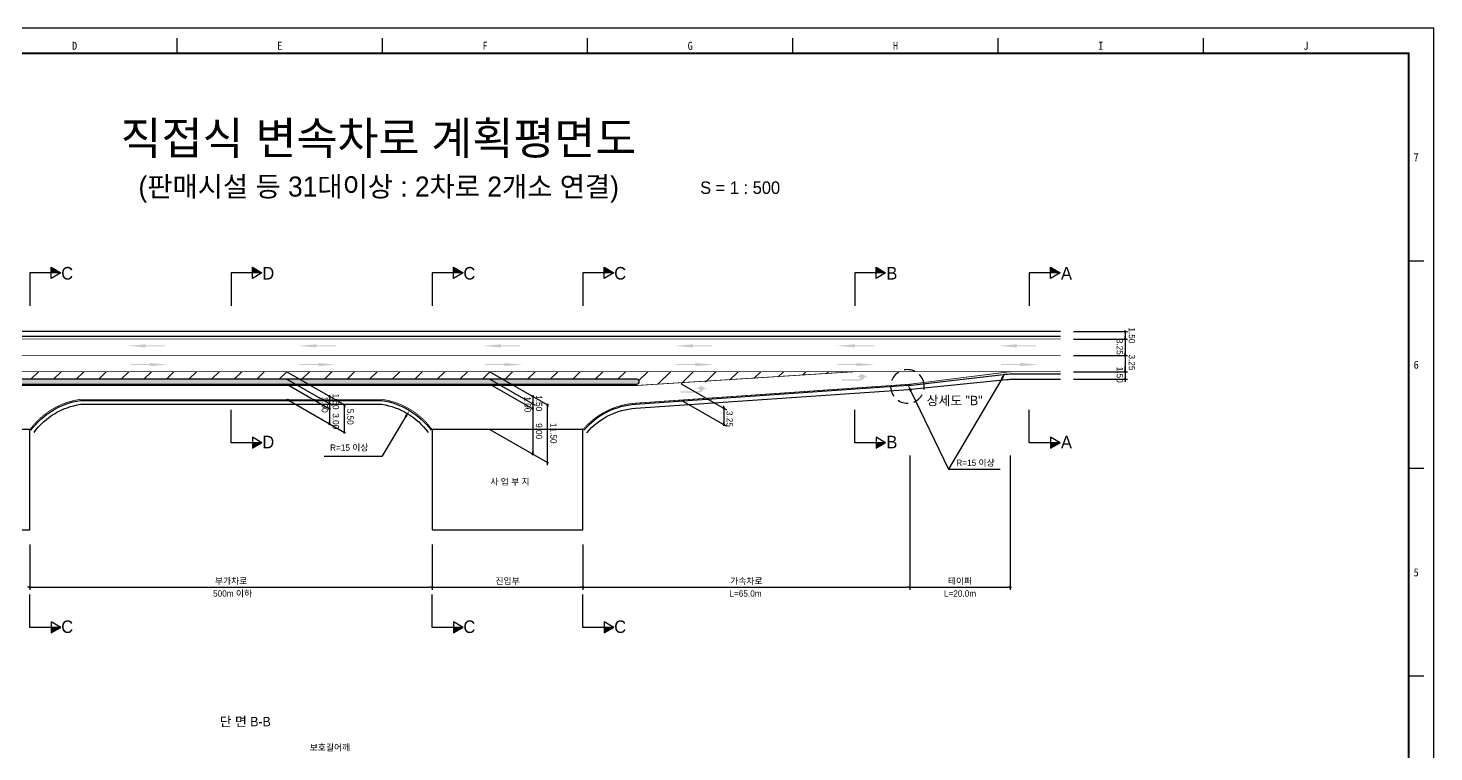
# Model space of a CAD drawing. Header units: millimetres. Extents: x 486 to 909, y 20 to 319.
# Drawn here: x 629.7 to 909.3, y 175.4 to 319.5 of the extents above; entities that cross this region are included whole.
import ezdxf
from ezdxf.enums import TextEntityAlignment as Align

# ---------------------------------------------------------------- set-up
doc = ezdxf.new("R2010")
doc.units = ezdxf.units.MM
doc.linetypes.add('HIDDEN', pattern=[9.525, 6.35, -3.175])
for name, color, linetype in [('CC-GSTR-0004', 4, 'Continuous'), ('CM-LANE-0030', 30, 'Continuous'), ('CZ-DIMT-0002', 7, 'Continuous'), ('CZ-LIN1-0007', 7, 'Continuous'), ('CZ-LIN2-0003', 3, 'Continuous'), ('CZ-LINE-0001', 7, 'Continuous'), ('CZ-TEXT-BOX0', 7, 'Continuous'), ('TITLE', 7, 'Continuous')]:
    doc.layers.add(name, color=color, linetype=linetype)
doc.styles.add('돋움', font='')
doc.styles.add('돋음체', font='')
doc.styles.get('돋움').set_extended_font_data('Dotum')
doc.styles.get('돋음체').set_extended_font_data('DotumChe')

# ---------------------------------------------------------------- blocks, each defined once
blk = doc.blocks.new('_Dot')
at = {"color": 0, "linetype": 'ByBlock', "lineweight": -2}
blk.add_line((-0.5, 0), (-1, 0), dxfattribs=at)
at = {"color": 0, "linetype": 'ByBlock', "const_width": 0.5}
blk.add_lwpolyline([(-0.25, 0, 1), (0.25, 0, 1)], format="xyb", close=True, dxfattribs=at)

msp = doc.modelspace()

# ---------------------------------------------------------------- hatches: boundary and pattern name
at = {"layer": 'CM-LANE-0030'}
h = msp.add_hatch(dxfattribs=at)
h.set_pattern_fill('ANSI31', color=256, style=0)
h.set_pattern_definition([(45, (-1498.3895, 20.2664), (-2.245064, 2.245064), [])])
h.paths.add_polyline_path([(794.12, 251.09), (575.3, 251.09), (590.66, 248.79, -0.015132), (591.75, 248.59), (593.69, 248.59, 0.001024), (593.61, 248.61, -0.857281), (593.77, 249.59), (750.75, 249.59, -0.966023), (750.78, 248.59), (750.77, 248.59), (758.01, 248.59)])
at = {"layer": 'CZ-LIN1-0007'}
for points in [[(653.1, 256.55), (653.1, 256.34), (656.92, 256.34), (656.92, 256.12), (653.1, 256.12), (653.1, 255.91), (649.45, 256.23)], [(687.09, 256.55), (687.09, 256.34), (690.92, 256.34), (690.92, 256.12), (687.09, 256.12), (687.09, 255.91), (683.44, 256.23)], [(723.78, 256.55), (723.78, 256.34), (727.61, 256.34), (727.61, 256.12), (723.78, 256.12), (723.78, 255.91), (720.13, 256.23)], [(761.97, 256.55), (761.97, 256.34), (765.79, 256.34), (765.79, 256.12), (761.97, 256.12), (761.97, 255.91), (758.32, 256.23)], [(794.16, 256.55), (794.16, 256.34), (797.99, 256.34), (797.99, 256.12), (794.16, 256.12), (794.16, 255.91), (790.51, 256.23)], [(826.37, 256.55), (826.37, 256.34), (830.19, 256.34), (830.19, 256.12), (826.37, 256.12), (826.37, 255.91), (822.72, 256.23)], [(653.88, 252.82), (653.88, 252.61), (650.06, 252.61), (650.06, 252.39), (653.88, 252.39), (653.88, 252.18), (657.53, 252.5)], [(687.4, 252.82), (687.4, 252.61), (683.58, 252.61), (683.58, 252.39), (687.4, 252.39), (687.4, 252.18), (691.05, 252.5)], [(724.42, 252.82), (724.42, 252.61), (720.6, 252.61), (720.6, 252.39), (724.42, 252.39), (724.42, 252.18), (728.07, 252.5)], [(762.44, 252.82), (762.44, 252.61), (758.62, 252.61), (758.62, 252.39), (762.44, 252.39), (762.44, 252.18), (766.09, 252.5)], [(794.46, 252.82), (794.46, 252.61), (790.63, 252.61), (790.63, 252.39), (794.46, 252.39), (794.46, 252.18), (798.11, 252.5)], [(827.02, 252.82), (827.02, 252.61), (823.2, 252.61), (823.2, 252.39), (827.02, 252.39), (827.02, 252.18), (830.67, 252.5)], [(795.03, 249.3, 0.267976), (796.06, 249.99), (796.69, 249.99), (795.52, 250.65), (794.58, 250), (795.27, 249.99, -0.504994), (794.96, 249.58), (791.5, 249.56), (791.5, 249.28)], [(763.06, 246.93, 0.267976), (764.09, 247.62), (764.72, 247.62), (763.55, 248.28), (762.6, 247.63), (763.29, 247.62, -0.504994), (762.99, 247.2), (759.52, 247.19), (759.52, 246.91)]]:
    msp.add_hatch(color=256, dxfattribs=at).paths.add_polyline_path(points)
at = {"layer": 'CZ-LIN2-0003'}
h = msp.add_hatch(dxfattribs=at)
h.set_pattern_fill('CROSS', color=256, scale=0.075, style=0)
h.set_pattern_definition([(0, (-1498.3895, 20.2664), (0.47625, 0.47625), [0.238125, -0.714375]), (90, (-1498.27044, 20.1473), (-0.47625, 0.47625), [0.238125, -0.714375])])
h.paths.add_polyline_path([(750.75, 249.59), (593.77, 249.59, 0.857281), (593.61, 248.61, -0.001024), (593.69, 248.59), (750.75, 248.59, 1)])
at = {"layer": 'CZ-LINE-0001'}
for points in [[(634.3, 271.86), (634.3, 270.76), (636.21, 270.76)], [(674.3, 271.86), (674.3, 270.76), (676.21, 270.76)], [(714.3, 271.86), (714.3, 270.76), (716.21, 270.76)], [(744.3, 271.86), (744.3, 270.76), (746.21, 270.76)], [(798.36, 271.86), (798.36, 270.76), (800.26, 270.76)], [(833.08, 271.86), (833.08, 270.76), (834.99, 270.76)], [(676.21, 236.95), (674.3, 236.95), (674.3, 235.85)], [(800.26, 236.95), (798.36, 236.95), (798.36, 235.85)], [(834.99, 236.95), (833.08, 236.95), (833.08, 235.85)], [(636.21, 200.19), (634.3, 200.19), (634.3, 199.09)], [(716.21, 200.19), (714.3, 200.19), (714.3, 199.09)], [(746.21, 200.19), (744.3, 200.19), (744.3, 199.09)]]:
    msp.add_hatch(color=256, dxfattribs=at).paths.add_polyline_path(points)

# ---------------------------------------------------------------- linework, layer by layer
at = {"color": 0, "linetype": 'ByBlock', "lineweight": -2}
for p, q in [((847.89, 258.84), (847.89, 258.59)), ((847.89, 257.84), (847.89, 258.09)), ((847.89, 257.34), (847.89, 257.09)), ((847.89, 254.59), (847.89, 254.84)), ((847.89, 254.09), (847.89, 253.84)), ((847.89, 251.34), (847.89, 251.59)), ((847.89, 251.34), (847.89, 251.59)), ((847.89, 249.34), (847.89, 249.09)), ((847.89, 249.34), (847.89, 249.09)), ((689.64, 245.93), (689.64, 245.68)), ((689.64, 244.93), (689.64, 245.18)), ((689.64, 244.43), (689.64, 244.18)), ((689.64, 243.93), (689.64, 244.18)), ((692.6, 244.23), (692.6, 243.98)), ((730.06, 245.93), (730.06, 245.68)), ((730.06, 244.93), (730.06, 245.18)), ((730.06, 244.43), (730.06, 244.18)), ((730.06, 243.93), (730.06, 244.18)), ((733.01, 244.23), (733.01, 243.98)), ((768.08, 244.04), (768.08, 244.29)), ((768.08, 243.54), (768.08, 243.29)), ((689.64, 240.93), (689.64, 241.18)), ((768.08, 240.79), (768.08, 241.04)), ((692.6, 239.23), (692.6, 239.48)), ((730.06, 234.93), (730.06, 235.18)), ((733.01, 233.23), (733.01, 233.48))]:
    msp.add_line(p, q, dxfattribs=at)
at = {"color": 0, "linetype": 'ByBlock', "const_width": 0.25}
for points in [[(847.89, 258.96, 1), (847.89, 259.21, 1)], [(847.89, 257.71, 1), (847.89, 257.46, 1)], [(847.89, 257.46, 1), (847.89, 257.71, 1)], [(847.89, 254.46, 1), (847.89, 254.21, 1)], [(847.89, 254.21, 1), (847.89, 254.46, 1)], [(847.89, 251.21, 1), (847.89, 250.96, 1)], [(847.89, 251.21, 1), (847.89, 250.96, 1)], [(847.89, 249.46, 1), (847.89, 249.71, 1)], [(847.89, 249.46, 1), (847.89, 249.71, 1)], [(689.64, 246.06, 1), (689.64, 246.31, 1)], [(730.06, 246.06, 1), (730.06, 246.31, 1)], [(689.64, 244.81, 1), (689.64, 244.56, 1)], [(689.64, 244.56, 1), (689.64, 244.81, 1)], [(689.64, 243.81, 1), (689.64, 243.56, 1)], [(692.6, 244.35, 1), (692.6, 244.6, 1)], [(730.06, 244.56, 1), (730.06, 244.81, 1)], [(730.06, 244.81, 1), (730.06, 244.56, 1)], [(730.06, 243.81, 1), (730.06, 243.56, 1)], [(733.01, 244.35, 1), (733.01, 244.6, 1)], [(768.08, 243.92, 1), (768.08, 243.67, 1)], [(768.08, 243.67, 1), (768.08, 243.92, 1)], [(689.64, 240.81, 1), (689.64, 240.56, 1)], [(768.08, 240.67, 1), (768.08, 240.42, 1)], [(692.6, 239.1, 1), (692.6, 238.85, 1)], [(730.06, 234.81, 1), (730.06, 234.56, 1)], [(733.01, 233.1, 1), (733.01, 232.85, 1)]]:
    msp.add_lwpolyline(points, format="xyb", close=True, dxfattribs=at)
at = {"layer": 'CC-GSTR-0004'}
for points in [[(835.06, 259.09), (550.06, 259.09)], [(835.06, 258.09), (550.06, 258.09)]]:
    msp.add_lwpolyline(points, dxfattribs=at)
for points in [[(835.06, 250.59), (825.9, 250.59, 0.028022), (824.23, 250.5), (824.23, 250.5), (805.38, 248.37), (805.38, 248.37, -0.010735), (804.74, 248.32), (804.74, 248.32), (750.45, 244.56, 0.201252), (740.25, 239.43)], [(740.82, 238.94, -0.201252), (750.5, 243.81), (804.83, 247.57, 0.007667), (805.29, 247.61), (824.32, 249.51, -0.024952), (825.81, 249.59), (835.06, 249.59)], [(630.26, 239.44, -0.202063), (640.08, 245.34), (700.04, 245.34, -0.202063), (709.86, 239.44, -0.202063)], [(630.87, 239, -0.201084), (640.14, 244.59), (699.99, 244.59, -0.201084), (709.25, 239, -0.201084)]]:
    msp.add_lwpolyline(points, format="xyb", dxfattribs=at)
at = {"layer": 'CM-LANE-0030', "const_width": 0.15}
msp.add_lwpolyline([(835.06, 254.34), (550.06, 254.34)], dxfattribs=at)
msp.add_lwpolyline([(750.77, 248.34), (593.69, 248.34, -0.06063), (593.69, 248.34), (575.3, 251.09), (794.12, 251.09)], format="xyb", close=True, dxfattribs=at)
at = {"layer": 'CZ-LIN1-0007', "const_width": 0.15}
msp.add_lwpolyline([(835.06, 257.59), (550.06, 257.59)], dxfattribs=at)
for points in [[(835.06, 251.09), (826, 251.09), (826, 251.09, 0.031099), (824.14, 250.97), (805.47, 248.64), (805.47, 248.64, -0.01381), (804.65, 248.56), (804.65, 248.56), (750.43, 244.81, 0.201252), (740.06, 239.59)], [(630.06, 239.59, -0.202373), (640.07, 245.59), (700.06, 245.59, -0.202373), (710.06, 239.59)]]:
    msp.add_lwpolyline(points, format="xyb", dxfattribs=at)
at = {"layer": 'CZ-LIN1-0007', "linetype": 'HIDDEN', "const_width": 0.15}
msp.add_lwpolyline([(794.12, 251.09), (826, 251.09)], dxfattribs=at)
at = {"layer": 'CZ-LIN2-0003'}
msp.add_lwpolyline([(750.77, 248.59), (750.78, 248.59, 0.966023), (750.75, 249.59), (593.77, 249.59, 0.857281), (593.61, 248.61, -0.001024), (593.69, 248.59)], format="xyb", close=True, dxfattribs=at)
for points in [[(630.06, 239.59), (600.06, 239.59), (600.06, 219.59), (630.06, 219.59)], [(740.06, 239.59), (710.06, 239.59), (710.06, 219.59), (740.06, 219.59)]]:
    msp.add_lwpolyline(points, close=True, dxfattribs=at)
at = {"layer": 'CZ-LINE-0001'}
for p, q in [((634.3, 269.66), (634.3, 271.86)), ((634.3, 271.86), (636.21, 270.76)), ((674.3, 269.66), (674.3, 271.86)), ((674.3, 271.86), (676.21, 270.76)), ((714.3, 269.66), (714.3, 271.86)), ((714.3, 271.86), (716.21, 270.76)), ((744.3, 269.66), (744.3, 271.86)), ((744.3, 271.86), (746.21, 270.76)), ((798.36, 269.66), (798.36, 271.86)), ((798.36, 271.86), (800.26, 270.76)), ((833.08, 269.66), (833.08, 271.86)), ((833.08, 271.86), (834.99, 270.76)), ((636.21, 270.76), (630.06, 270.76)), ((630.06, 270.76), (630.06, 264.22)), ((636.21, 270.76), (634.3, 269.66)), ((676.21, 270.76), (670.06, 270.76)), ((670.06, 270.76), (670.06, 264.22)), ((676.21, 270.76), (674.3, 269.66)), ((716.21, 270.76), (710.06, 270.76)), ((710.06, 270.76), (710.06, 264.22)), ((716.21, 270.76), (714.3, 269.66)), ((746.21, 270.76), (740.06, 270.76)), ((740.06, 270.76), (740.06, 264.22)), ((746.21, 270.76), (744.3, 269.66)), ((800.26, 270.76), (794.12, 270.76)), ((794.12, 270.76), (794.12, 264.22)), ((800.26, 270.76), (798.36, 269.66)), ((834.99, 270.76), (828.84, 270.76)), ((828.84, 270.76), (828.84, 264.22)), ((834.99, 270.76), (833.08, 269.66)), ((837.66, 259.09), (848.39, 259.09)), ((837.66, 257.59), (848.39, 257.59)), ((837.66, 257.59), (848.39, 257.59)), ((847.89, 258.59), (847.89, 249.59)), ((837.66, 254.34), (848.39, 254.34)), ((847.89, 251.59), (847.89, 252.09)), ((681.15, 251.09), (692.6, 244.48)), ((681.15, 249.59), (690.14, 244.4)), ((681.15, 249.59), (690.14, 244.4)), ((721.56, 251.09), (733.01, 244.48)), ((721.56, 249.59), (730.56, 244.4)), ((721.56, 249.59), (730.56, 244.4)), ((837.66, 251.09), (848.39, 251.09)), ((837.66, 251.09), (848.39, 251.09)), ((837.66, 249.59), (848.39, 249.59)), ((837.66, 249.59), (848.39, 249.59)), ((681.15, 248.59), (689.64, 243.68)), ((689.64, 246.18), (689.64, 240.68)), ((721.56, 248.59), (730.06, 243.68)), ((759.58, 248.7), (768.58, 243.5)), ((670.06, 236.95), (670.06, 243.49)), ((681.15, 245.59), (692.6, 238.98)), ((692.6, 238.98), (692.6, 244.48)), ((730.06, 245.68), (730.06, 234.68)), ((733.01, 232.49), (733.01, 244.48)), ((759.58, 245.45), (768.58, 240.25)), ((768.08, 243.29), (768.08, 240.29)), ((794.12, 236.95), (794.12, 243.49)), ((828.84, 236.95), (828.84, 243.49)), ((676.21, 236.95), (674.3, 238.04)), ((674.3, 238.04), (674.3, 235.85)), ((721.56, 239.59), (733.01, 232.98)), ((800.26, 236.95), (798.36, 238.04)), ((798.36, 238.04), (798.36, 235.85)), ((834.99, 236.95), (833.08, 238.04)), ((833.08, 238.04), (833.08, 235.85)), ((676.21, 236.95), (670.06, 236.95)), ((674.3, 235.85), (676.21, 236.95)), ((800.26, 236.95), (794.12, 236.95)), ((798.36, 235.85), (800.26, 236.95)), ((834.99, 236.95), (828.84, 236.95)), ((833.08, 235.85), (834.99, 236.95)), ((805.06, 234.43), (805.06, 207.66)), ((805.06, 234.43), (805.06, 207.66)), ((825.06, 234.43), (825.06, 207.66)), ((812.8, 231.7), (823.07, 231.7)), ((630.06, 216.71), (630.06, 207.66)), ((630.06, 216.71), (630.06, 207.66)), ((710.06, 216.71), (710.06, 207.66)), ((710.06, 216.71), (710.06, 207.66)), ((740.06, 216.71), (740.06, 207.66)), ((740.06, 216.71), (740.06, 207.66)), ((630.56, 208.16), (709.56, 208.16)), ((710.56, 208.16), (739.56, 208.16)), ((740.56, 208.16), (804.56, 208.16)), ((805.56, 208.16), (824.56, 208.16)), ((630.06, 200.19), (630.06, 206.73)), ((710.06, 200.19), (710.06, 206.73)), ((740.06, 200.19), (740.06, 206.73)), ((636.21, 200.19), (630.06, 200.19)), ((636.21, 200.19), (634.3, 201.29)), ((634.3, 201.29), (634.3, 199.09)), ((634.3, 199.09), (636.21, 200.19)), ((716.21, 200.19), (710.06, 200.19)), ((716.21, 200.19), (714.3, 201.29)), ((714.3, 201.29), (714.3, 199.09)), ((714.3, 199.09), (716.21, 200.19)), ((746.21, 200.19), (740.06, 200.19)), ((746.21, 200.19), (744.3, 201.29)), ((744.3, 201.29), (744.3, 199.09)), ((744.3, 199.09), (746.21, 200.19))]:
    msp.add_line(p, q, dxfattribs=at)
at = {"layer": 'CZ-LINE-0001', "linetype": 'HIDDEN', "ltscale": 0.35}
msp.add_line((807.93, 248.54), (807.93, 248.55), dxfattribs=at)
at = {"layer": 'CZ-LINE-0001'}
for points in [[(823.37, 249.68), (812.8, 231.7)], [(805.3, 247.21), (812.8, 231.7)], [(704.78, 242.09), (700.07, 234.2), (688.59, 234.2)]]:
    msp.add_lwpolyline(points, dxfattribs=at)
at = {"layer": 'CZ-LINE-0001', "linetype": 'HIDDEN', "ltscale": 0.35}
msp.add_arc((804.61, 248.15), 3.35, 6.7667, 6.749, dxfattribs=at)
at = {"layer": 'CZ-LINE-0001'}
for points in [[(823.16, 249.81), (824.14, 250.97), (823.59, 249.55)], [(805.08, 247.1), (804.65, 248.56), (805.53, 247.32)], [(704.56, 242.22), (705.55, 243.38), (704.99, 241.97)]]:
    msp.add_solid(points, dxfattribs=at)
at = {"layer": 'TITLE', "color": 7, "linetype": 'Continuous'}
for p, q in [((659.34, 314.44), (659.34, 317.47)), ((700.17, 314.44), (700.17, 317.47)), ((740.99, 314.44), (740.99, 317.47)), ((781.82, 314.44), (781.82, 317.47)), ((822.64, 314.44), (822.64, 317.47)), ((863.47, 314.44), (863.47, 317.47)), ((907.31, 273.11), (904.29, 273.11)), ((907.31, 231.79), (904.29, 231.79)), ((907.31, 190.46), (904.29, 190.46))]:
    msp.add_line(p, q, dxfattribs=at)
at = {"layer": 'TITLE'}
msp.add_lwpolyline([(485.96, 20.11), (909.32, 20.11), (909.32, 319.48), (485.96, 319.48)], close=True, dxfattribs=at)
at = {"layer": 'TITLE', "linetype": 'Continuous', "const_width": 0.403}
msp.add_lwpolyline([(496.04, 25.14), (496.04, 314.44), (904.29, 314.44), (904.29, 25.14)], close=True, dxfattribs=at)

# ---------------------------------------------------------------- block references
at = {"layer": 'CZ-LINE-0001', "xscale": 0.5, "yscale": 0.5, "zscale": 0.5}
for p in [(630.06, 208.16), (710.06, 208.16), (740.06, 208.16), (805.06, 208.16), (825.06, 208.16)]:
    msp.add_blockref('_Dot', p, dxfattribs=at)
at = {"layer": 'CZ-LINE-0001', "xscale": 0.5, "yscale": 0.5, "zscale": 0.5, "rotation": 180}
for p in [(630.06, 208.16), (710.06, 208.16), (740.06, 208.16), (805.06, 208.16)]:
    msp.add_blockref('_Dot', p, dxfattribs=at)

# ---------------------------------------------------------------- texts
at = {"layer": 'CZ-DIMT-0002', "style": '돋움'}
for s, height, p in [('C', 2.5, (637.46, 270.68)), ('D', 2.5, (677.46, 270.68)), ('C', 2.5, (717.46, 270.68)), ('C', 2.5, (747.46, 270.68)), ('B', 2.5, (801.51, 270.68)), ('A', 2.5, (836.24, 270.68)), ('상세도 "B"', 1.875, (813.99, 245.35)), ('D', 2.5, (677.46, 237.08)), ('B', 2.5, (801.51, 237.08)), ('A', 2.5, (836.24, 237.08)), ('R=15 이상', 1.25, (693.57, 235.97)), ('R=15 이상', 1.25, (818.14, 232.96)), ('사 업 부 지', 1.25, (725.55, 229.18)), ('500m 이하', 1.25, (670.36, 206.93)), ('L=65.0m', 1.25, (772.39, 206.93)), ('L=20.0m', 1.25, (815.06, 206.93)), ('C', 2.5, (637.46, 200.32)), ('C', 2.5, (717.46, 200.32)), ('C', 2.5, (747.46, 200.32))]:
    msp.add_text(s, height=height, dxfattribs=at).set_placement(p, align=Align.MIDDLE_CENTER)
for s, p in [('3.25', (846.21, 257.63)), ('1.50', (848.64, 259.9)), ('1.50', (846.21, 252.07)), ('3.25', (848.64, 254.51))]:
    msp.add_text(s, height=1.25, rotation=270, dxfattribs=at).set_placement(p)
at = {"layer": 'CZ-DIMT-0002', "char_height": 1.25, "attachment_point": 5, "rotation": 270, "style": '돋움'}
for s, insert in [('1.50', (690.9, 245.14)), ('1.50', (731.31, 244.8)), ('1.00', (688.69, 244.53)), ('5.50', (693.79, 242.12)), ('1.00', (729.04, 244.58)), ('3.00', (690.9, 241.22)), ('9.00', (731.31, 239.25)), ('11.50', (734.2, 238.83)), ('3.25', (769.23, 241.69))]:
    msp.add_mtext(s, dxfattribs=dict(at, insert=insert))
at = {"layer": 'CZ-LINE-0001', "char_height": 1.25, "attachment_point": 5, "style": '돋움'}
for s, insert in [('\\A1;부가차로', (670.06, 209.35)), ('\\A1;진입부', (725.06, 209.35)), ('\\A1;가속차로', (772.56, 209.35)), ('\\A1;테이퍼', (815.06, 209.35)), ('\\A1;보호길어깨', (689.73, 176.22))]:
    msp.add_mtext(s, dxfattribs=dict(at, insert=insert))
at = {"layer": 'CZ-TEXT-BOX0', "style": '돋움'}
msp.add_text('단 면 B-B', height=1.875, dxfattribs=at).set_placement((672.88, 181.43), align=Align.MIDDLE_CENTER)
at = {"layer": 'TITLE', "color": 3, "linetype": 'Continuous', "style": '돋음체'}
for s, p in [('D', (638.93, 315.96)), ('E', (679.76, 315.96)), ('F', (720.58, 315.96)), ('G', (761.4, 315.96)), ('H', (802.23, 315.96)), ('I', (843.05, 315.96)), ('J', (883.88, 315.96)), ('7', (905.8, 293.78)), ('6', (905.8, 252.46)), ('5', (905.8, 211.13))]:
    msp.add_text(s, height=1.59, dxfattribs=at).set_placement(p, align=Align.MIDDLE)
at = {"layer": 'TITLE', "style": '돋움'}
for s, height, p in [('직접식 변속차로 계획평면도', 6.5, (699.38, 297.57)), ('(판매시설 등 31대이상 : 2차로 2개소 연결)', 4, (699.43, 287.94))]:
    msp.add_text(s, height=height, dxfattribs=at).set_placement(p, align=Align.MIDDLE_CENTER)
msp.add_text('S = 1 : 500', height=2.5, dxfattribs=at).set_placement((763.37, 287.72), align=Align.MIDDLE_LEFT)

doc.saveas('drawing.dxf')
